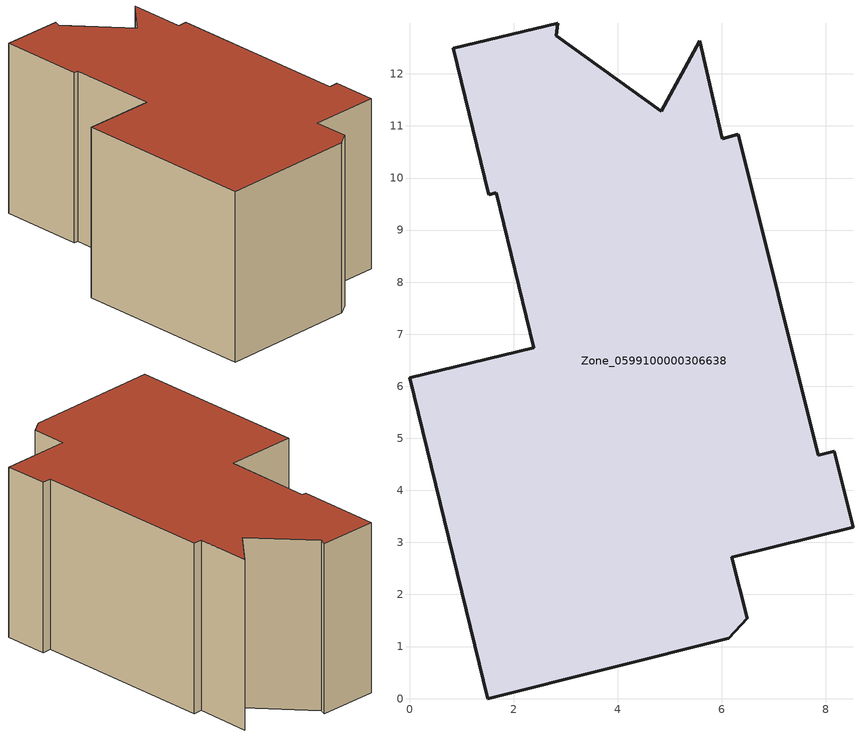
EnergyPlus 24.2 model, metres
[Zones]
Zone_0599100000306638
 floor ground (C_G): 2.85,12.97 2.82,12.74 4.84,11.28 5.58,12.63 6.01,10.76 6.32,10.84 7.85,4.67 8.16,4.75 8.52,3.29 6.19,2.72 6.49,1.54 6.14,1.16 1.5,0 0,6.17 2.39,6.74 1.67,9.72 1.52,9.68 0.84,12.49 z0
 wall outside (C_F): 2.85,12.97 0.84,12.49 1.52,9.68 1.67,9.72 2.39,6.74 0,6.17 1.5,0 6.14,1.16 6.49,1.54 6.19,2.72 8.52,3.29 8.16,4.75 7.85,4.67 6.32,10.84 6.01,10.76 5.58,12.63 4.84,11.28 2.82,12.74 2.85,12.97 z0:5.98
 roof outside (C_R): 2.82,12.74 2.85,12.97 0.84,12.49 1.52,9.68 1.67,9.72 2.39,6.74 0,6.17 1.5,0 6.14,1.16 6.49,1.54 6.19,2.72 8.52,3.29 8.16,4.75 7.85,4.67 6.32,10.84 6.01,10.76 5.58,12.63 4.84,11.28 z5.98
[BUILDING]
Pand.0599100000306638: North Axis=0; Terrain=City; Loads Convergence Tolerance Value=0.04; Temperature Convergence Tolerance Value=0.4; Solar Distribution=FullExterior; Maximum Number of Warmup Days=25; Minimum Number of Warmup Days=1
[Site:Location]
Rotterdam.The.Hague.AP_ZH_NLD Design_Conditions: Latitude=51.96; Longitude=4.45; Time Zone=1; Elevation=-4.5
[SITE:GROUNDTEMPERATURE:BUILDINGSURFACE]
18, 18, 18, 18, 18, 18, 18, 18, 18, 18, 18, 18
[MATERIAL] Thermal Absorptance=0.9; Solar Absorptance=0.7; Visible Absorptance=0.7
Name | Roughness | Thickness | Conductivity | Density | Specific Heat
G.TI.1965-1974 | MediumSmooth | 0.15 | 0.882353 | 540 | 1210
F.TI.1965-1974 | Rough | 0.3 | 0.697674 | 1920 | 840
R.TI.1965-1974 | MediumRough | 0.2 | 0.232558 | 1500 | 1000
[CONSTRUCTION]
C_G: G.TI.1965-1974
C_F: F.TI.1965-1974
C_R: R.TI.1965-1974
[ZONE]
Zone_0599100000306638: Type=1; Multiplier=1; Ceiling Height=Autocalculate; Volume=Autocalculate; Floor Area=autocalculate; Part of Total Floor Area=Yes
[ZONEINFILTRATION:DESIGNFLOWRATE]
Infil_Zone_0599100000306638: Zone or ZoneList or Space or SpaceList=Zone_0599100000306638; Schedule=AlwaysOn; Design Flow Rate Calculation Method=Flow/Area; Flow Rate per Floor Area=0.003; Constant Term Coefficient=1; Temperature Term Coefficient=0; Velocity Term Coefficient=0; Velocity Squared Term Coefficient=0
[HVACTEMPLATE:ZONE:IDEALLOADSAIRSYSTEM]
Zone_0599100000306638: Maximum Heating Supply Air Temperature=50; Minimum Cooling Supply Air Temperature=13; Maximum Heating Supply Air Humidity Ratio=0.0156; Minimum Cooling Supply Air Humidity Ratio=0.0077; Heating Limit=NoLimit; Cooling Limit=NoLimit; Dehumidification Control Type=ConstantSensibleHeatRatio; Cooling Sensible Heat Ratio=0.7; Dehumidification Setpoint=60; Humidification Control Type=None; Humidification Setpoint=30; Outdoor Air Method=None; Outdoor Air Flow Rate per Person=0.00944; Outdoor Air Flow Rate per Zone Floor Area=0; Outdoor Air Flow Rate per Zone=0; Demand Controlled Ventilation Type=None; Outdoor Air Economizer Type=NoEconomizer; Heat Recovery Type=None; Sensible Heat Recovery Effectiveness=0.7; Latent Heat Recovery Effectiveness=0.65
[ZONECONTROL:THERMOSTAT]
ThermostatControl_Zone_0599100000306638: Zone or ZoneList=Zone_0599100000306638; Control Type Schedule=DualSetpointControlType; Control 1=Thermostat_Zone_0599100000306638; Temperature Difference Between Cutout And Setpoint=0
[THERMOSTATSETPOINT:DUALSETPOINT]
Thermostat_Zone_0599100000306638: Heating Setpoint Temperature Schedule=HeatingSetpoint_Zone_0599100000306638; Cooling Setpoint Temperature Schedule=CoolingSetpoint_Zone_0599100000306638
[SCHEDULE:COMPACT]
HeatingSetpoint_Zone_0599100000306638: Through: 12/31, For: AllDays, Until: 24:00, 21
CoolingSetpoint_Zone_0599100000306638: Through: 12/31, For: AllDays, Until: 24:00, 24
DualSetpointControlType: Through: 12/31, For: AllDays, Until: 24:00, 4
AlwaysOn: Through: 12/31, For: AllDays, Until: 24:00, 1
